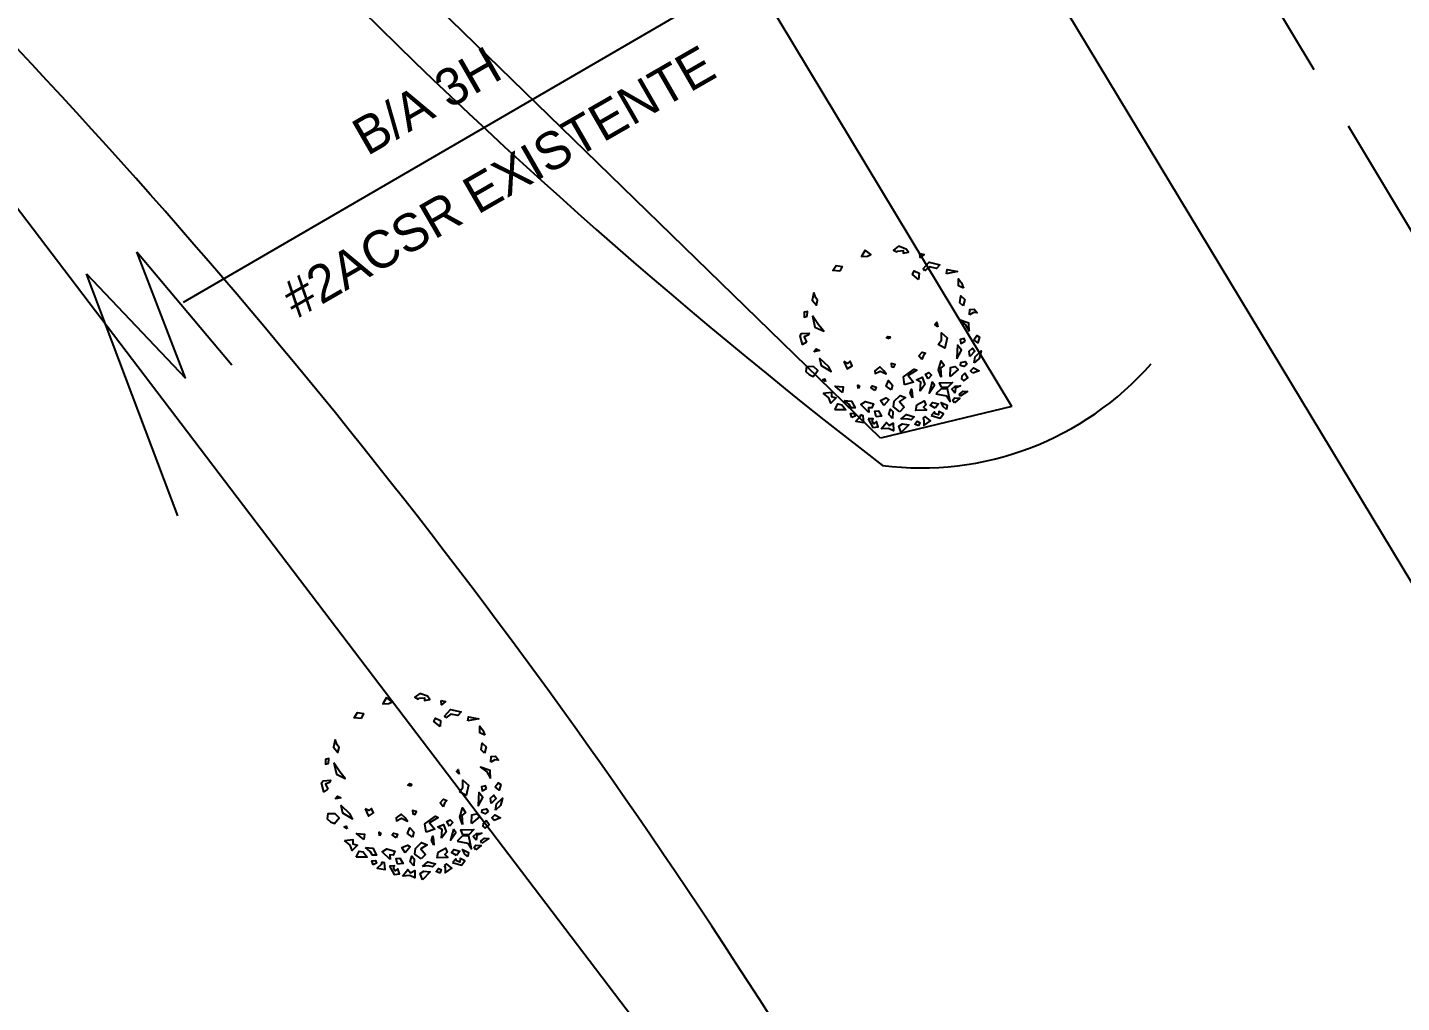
# Model space of a CAD drawing. Extents: x 604418 to 606014, y 1310869 to 1312555.
# Drawn here: x 605597.95 to 605630.98, y 1311158.37 to 1311181.81 of the extents above; entities that cross this region are included whole.
import ezdxf

# ---------------------------------------------------------------- set-up
doc = ezdxf.new("R2010")
doc.units = 0
doc.header["$MEASUREMENT"] = 0
doc.linetypes.add('DASHED', pattern=[0.75, 0.5, -0.25])
doc.linetypes.add('SUBTERRANEO', pattern=[4.7625, 3.175, -1.5875])
doc.layers.get('0').update_dxf_attribs({"color": 10})
for name, color, linetype in [('DETALLES', 7, 'Continuous'), ('LANDSCAPE', 94, 'Continuous'), ('VPORTS', 7, 'Continuous')]:
    doc.layers.add(name, color=color, linetype=linetype)
doc.styles.add('ARCHT.SHX', font='archt.shx')
doc.styles.add('ATTR', font='romans.shx', dxfattribs={"width": 0.8, "height": 0.7})
doc.linetypes.add('RAYAXXX', pattern='A,0.8,["XXX",Standard,S=0.08,R=0,X=0,Y=-0.04],-0.22', length=1.02)

# ---------------------------------------------------------------- blocks, each defined once
blk = doc.blocks.new('DEC1')
for points in [[(2.096443, 60.253408), (0.995445, 56.151728), (3.318161, 54.875548), (7.299967, 55.726328)], [(-22.482173, 47.292998), (-22.915303, 48.664658), (-25.556323, 50.836408), (-20.701343, 52.081818), (-20.707443, 47.864548)], [(-17.825703, 50.144688), (-15.340965, 55.637398), (-11.893769, 55.475018), (-12.802246, 52.160138), (-14.540878, 53.429518), (-15.347061, 51.420148), (-14.679306, 50.283108)], [(-10.286347, 57.002498), (-6.636353, 53.173978), (-4.977264, 55.300948), (-2.322731, 54.024758), (-2.654549, 58.704078), (-5.640907, 57.002498)], [(2.654526, 51.897798), (6.304517, 49.345458), (10.949967, 51.047028), (8.959067, 52.748598), (6.304517, 51.897798)], [(13.272677, 57.002498), (10.949967, 55.726328), (12.609047, 54.024758), (14.268137, 54.875548)], [(16.259037, 52.323198), (16.922667, 53.599378), (16.590857, 57.002498), (20.904477, 54.450148), (17.918117, 51.472418)], [(21.568117, 51.047028), (27.209017, 53.173978), (29.531737, 50.621628), (26.545377, 48.920058), (26.213557, 51.047028), (24.222657, 50.196248), (23.890837, 48.920058)], [(-38.104163, 42.886048), (-35.982343, 39.207198), (-33.437553, 39.947208), (-31.223573, 43.364378)], [(-27.902623, 48.490098), (-28.642653, 45.945318), (-26.266303, 45.915268), (-25.694743, 47.690008)], [(-17.061733, 46.095918), (-21.688173, 40.867878), (-18.577893, 39.165388), (-13.789101, 40.946228), (-14.889992, 43.454908), (-16.965533, 43.184148)], [(-12.70607, 49.248398), (-13.313744, 45.632738), (-10.937401, 45.602688), (-9.258873, 49.086028)], [(-2.654549, 51.047028), (-4.645447, 48.494678), (-3.318176, 45.091538), (-1.990913, 46.793108)], [(2.322716, 47.218508), (-1.327278, 43.815368), (-0.66365, 40.412228), (3.318161, 37.009098), (6.636337, 38.710668), (2.654526, 40.837618), (5.309077, 44.666158)], [(19.245397, 47.643888), (12.277227, 47.218508), (13.272677, 43.815368), (17.918117, 41.688418), (18.913577, 44.240768), (17.254487, 45.516938)], [(24.554477, 46.793108), (21.568117, 44.666158), (23.227197, 42.964588), (26.877177, 44.240768)], [(25.549927, 37.859878), (32.186277, 39.561448), (34.177167, 43.389968), (33.181717, 35.307528), (29.199917, 34.882128)], [(31.522627, 48.069288), (29.863537, 46.367708), (28.536287, 43.389968), (32.186277, 45.516938)], [(36.831707, 44.240768), (35.836257, 42.539188), (37.163527, 41.263018), (40.481707, 41.688418)], [(-44.561383, 31.831348), (-39.273253, 31.705098), (-39.604093, 34.382268), (-36.824663, 35.356908), (-40.368063, 38.431048), (-41.276543, 35.116178)], [(-31.801213, 37.372358), (-27.415503, 38.148518), (-25.333863, 42.636518), (-27.944843, 42.431948), (-29.220293, 39.953298)], [(-7.299988, 42.539188), (-9.290886, 39.136068), (-5.640907, 37.859878), (-3.981812, 39.136068)], [(10.949967, 39.136068), (9.622697, 36.158308), (10.618147, 33.605958), (10.949967, 36.158308)], [(15.927217, 35.307528), (16.922667, 29.777438), (14.268137, 28.075868), (17.918117, 26.799688), (19.245397, 31.479008)], [(23.890837, 30.202838), (21.568117, 37.009098), (25.218107, 32.329788)], [(29.531737, 34.031358), (28.536287, 31.053608), (36.499887, 31.479008), (33.181717, 34.456738)], [(37.495347, 38.285278), (35.836257, 35.732928), (38.158977, 34.031358), (41.477157, 34.031358), (38.158977, 35.307528)], [(40.813507, 40.412228), (40.481707, 39.136068), (42.804427, 37.434478), (45.458957, 37.859878)], [(-32.518103, 32.329788), (-36.831723, 28.075868), (-31.854473, 28.926648)], [(-22.563583, 30.628218), (-22.563583, 28.501248), (-21.568133, 29.352038)], [(-12.277245, 32.755178), (-14.599968, 30.628218), (-13.604515, 29.777438), (-11.2818, 30.628218)], [(-1.990913, 33.180578), (-4.977264, 30.628218), (-3.318176, 27.225088), (-0.99546, 30.202838)], [(6.636337, 30.628218), (6.304517, 25.523518), (13.272677, 21.269598), (14.931767, 22.120378), (9.290877, 25.098128), (12.277227, 29.352038)], [(21.568117, 28.075868), (20.240847, 25.098128), (22.231747, 24.247348), (23.890837, 25.948898)], [(29.863537, 27.650488), (28.536287, 22.971158), (30.527177, 17.441068), (32.186277, 20.418808), (29.863537, 22.120378)], [(35.504437, 27.650488), (36.168077, 22.120378), (39.154437, 21.694998), (40.813507, 23.821948)], [(44.795317, 26.374298), (42.804427, 28.075868), (42.472607, 29.777438), (43.799877, 31.053608), (46.454417, 29.352038)], [(49.772577, 26.799688), (48.445307, 25.098128), (50.436227, 23.396548), (53.754397, 25.523518)], [(-52.427143, 19.568028), (-50.104423, 20.844198), (-46.786243, 17.441068), (-49.108973, 14.888718), (-53.754413, 14.463338), (-54.418043, 17.441068)], [(-45.127153, 9.784018), (-44.463523, 14.463338), (-38.490813, 18.717258), (-39.818083, 15.739508)], [(-42.472623, 24.672728), (-44.131713, 23.396548), (-42.804433, 22.971158)], [(-30.195383, 13.187148), (-28.536293, 17.866458), (-25.218123, 16.164898), (-26.213573, 13.187148), (-27.872663, 14.463338)], [(-5.640907, 20.844198), (-7.963623, 18.291858), (-11.2818, 20.418808), (-11.2818, 22.120378), (-7.963623, 20.844198), (-4.313629, 22.971158)], [(-0.66365, 18.717258), (0.663628, 19.142638), (1.659081, 17.441068), (-0.66365, 16.590288)], [(46.454417, 20.844198), (44.463497, 22.120378), (42.472607, 21.269598), (42.804427, 19.568028), (45.458957, 19.142638)], [(51.099847, 20.418808), (52.095307, 16.590288), (56.077117, 13.187148), (54.418027, 17.866458)], [(18.581767, 15.739508), (16.922667, 13.187148), (19.245397, 11.060198), (21.236297, 11.910978), (19.577217, 13.612548)], [(29.531737, 7.231658), (31.854457, 4.679318), (32.186277, 0), (35.504437, 3.403137), (33.513537, 9.784018)], [(40.481707, 17.015668), (43.799877, 11.910978), (41.477157, 8.507848), (41.145337, 11.910978)], [(48.777127, 16.164898), (48.445307, 12.761768), (50.768037, 11.060198), (52.095307, 13.187148)], [(-52.427143, -0.850769), (-55.081683, 0.4254), (-56.077133, -5.104706), (-55.081683, -6.380875), (-50.436243, -6.380875), (-51.099873, -5.104706), (-53.754413, -4.253914)], [(-48.445333, 5.530108), (-46.786243, 3.828518), (-44.795343, 5.104708)], [(-0.66365, 1.276169), (-2.322731, 0.4254), (-1.327278, -0.425384), (0, 0)], [(46.454417, 6.380878), (46.122607, 4.679318), (43.468057, 5.104708), (43.799877, 7.657058)], [(49.440767, 0.4254), (49.772577, -4.679306), (43.799877, -7.231651), (47.449857, -3.828529)], [(52.095307, 5.955488), (54.086217, 3.403137), (55.745307, 4.679318), (54.418027, 8.082458)], [(-47.449883, -17.015672), (-46.454433, -9.784004), (-41.145353, -6.806266), (-44.131713, -11.06018)], [(30.195357, -3.828529), (28.536287, -5.53009), (29.863537, -6.806266)], [(-50.768053, -17.015672), (-50.436243, -19.993412), (-52.427143, -19.568022), (-52.758963, -16.590282)], [(47.118057, -15.739494), (45.127137, -17.866462), (46.122607, -22.120372), (48.445307, -19.568022)], [(50.436227, -9.784004), (51.099847, -13.187141), (53.754397, -13.187141), (55.413487, -10.634796), (53.090757, -11.06018)], [(-45.458983, -31.478992), (-46.786243, -26.799672), (-44.463523, -23.396552), (-43.468073, -26.374292), (-44.463523, -28.075852)], [(48.113497, -26.799672), (45.127137, -28.501252), (45.458957, -32.755162), (47.118057, -30.202822)], [(20.572657, -34.456732), (16.922667, -37.859872), (18.249947, -39.986832), (21.236297, -38.285262)], [(24.554477, -39.561442), (23.890837, -40.837612), (27.872647, -44.666142), (34.508987, -42.539172), (32.186277, -40.412222), (27.872647, -41.688402)], [(38.158977, -36.583692), (38.822617, -39.136042), (45.127137, -37.434482)], [(-28.204473, -43.389972), (-32.518103, -44.240752), (-30.195383, -47.218492), (-26.545393, -46.367702)], [(-11.2818, -55.300932), (-13.936333, -51.472412), (-10.286347, -51.472412), (-7.963623, -52.323192)], [(9.622697, -56.151712), (6.304517, -54.024762), (8.295417, -52.748592), (8.959067, -53.173982), (12.277227, -53.173982), (12.277227, -51.472412), (15.595407, -51.897802), (14.268137, -54.024762)], [(22.563567, -50.621622), (25.218107, -49.770842), (22.563567, -48.069272)]]:
    blk.add_lwpolyline(points, close=True)
at = {"style": 'ATTR', "width": 0.8, "flags": 9}
blk.add_attdef('ESTCODE', (0, 0), '', height=0.7, dxfattribs=at)

msp = doc.modelspace()

# ---------------------------------------------------------------- linework, layer by layer
at = {"color": 7, "linetype": 'SUBTERRANEO'}
msp.add_line((605636.257, 1311168.56), (605595.273, 1311236.531), dxfattribs=at)
at = {"color": 32}
msp.add_line((605632.945, 1311165.596), (605591.961, 1311233.567), dxfattribs=at)
at = {"color": 7, "linetype": 'Continuous'}
for p, q in [((605601.744, 1311173.382), (605600.581, 1311176.421)), ((605600.581, 1311176.421), (605602.861, 1311173.697)), ((605601.564, 1311170.065), (605599.372, 1311175.89)), ((605599.372, 1311175.89), (605601.744, 1311173.382))]:
    msp.add_line(p, q, dxfattribs=at)
at = {"color": 32}
for centre, radius, start, end in [((605699.809, 1311276.882), 133.276, 216.05884, 232.40519), ((605482.549, 1311073.031), 158.059, 18.72515, 43.24164), ((605619.438, 1311178.553), 7.332, 262.6584, 318.8267)]:
    msp.add_arc(centre, radius, start, end, dxfattribs=at)
at = {"layer": 'DETALLES', "color": 5, "linetype": 'Continuous', "ltscale": 0.1}
msp.add_line((605615.842, 1311183.428), (605601.695, 1311175.198), dxfattribs=at)
at = {"layer": 'VPORTS', "color": 251, "linetype": 'RAYAXXX', "ltscale": 10}
for p, q in [((605621.614, 1311172.7), (605586.852, 1311230.352)), ((605618.457, 1311171.936), (605599.643, 1311190.253)), ((605616.995, 1311152.091), (605595.126, 1311180.848)), ((605621.614, 1311172.7), (605618.457, 1311171.936))]:
    msp.add_line(p, q, dxfattribs=at)

# ---------------------------------------------------------------- block references
at = {"layer": 'LANDSCAPE', "color": 8, "lineweight": 20, "xscale": -0.03841464664435604, "yscale": 0.03841464664558333, "zscale": 0.03841464664501817, "rotation": 184.5175679205783}
for p in [(605618.687, 1311174.373), (605607.182, 1311163.619)]:
    msp.add_blockref('DEC1', p, dxfattribs=at)

# ---------------------------------------------------------------- texts
at = {"layer": 'DETALLES', "color": 5, "linetype": 'DASHED', "ltscale": 0.1, "style": 'ARCHT.SHX'}
for s, p in [('#2ACSR EXISTENTE', (605604.423, 1311174.798)), ('B/A 3H', (605606.115, 1311178.711))]:
    msp.add_text(s, height=0.9, rotation=29.9398, dxfattribs=at).set_placement(p)

doc.saveas('drawing.dxf')
